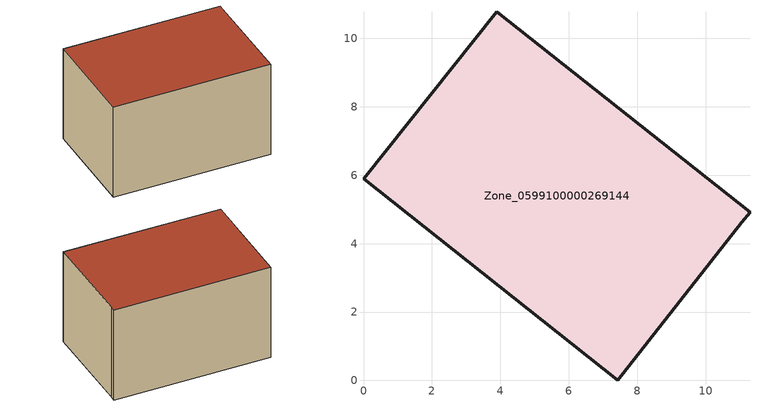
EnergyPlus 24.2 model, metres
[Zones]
Zone_0599100000269144
 floor ground (C_G): 3.89,10.79 11.3,4.91 11.07,4.62 7.43,0 0,5.9 z0.37
 wall outside (C_F): 7.43,0 11.07,4.62 11.3,4.91 3.89,10.79 0,5.9 7.43,0 z0.37:6.28
 roof outside (C_R): 11.3,4.91 3.89,10.79 0,5.9 7.43,0 11.07,4.62 z6.28
[BUILDING]
Pand.0599100000269144: North Axis=0; Terrain=City; Loads Convergence Tolerance Value=0.04; Temperature Convergence Tolerance Value=0.4; Solar Distribution=FullExterior; Maximum Number of Warmup Days=25; Minimum Number of Warmup Days=1
[Site:Location]
Rotterdam.The.Hague.AP_ZH_NLD Design_Conditions: Latitude=51.96; Longitude=4.45; Time Zone=1; Elevation=-4.5
[SITE:GROUNDTEMPERATURE:BUILDINGSURFACE]
18, 18, 18, 18, 18, 18, 18, 18, 18, 18, 18, 18
[MATERIAL] Thermal Absorptance=0.9; Solar Absorptance=0.7; Visible Absorptance=0.7
Name | Roughness | Thickness | Conductivity | Density | Specific Heat
G.TI.1946-1964 | MediumSmooth | 0.15 | 1 | 540 | 1210
F.TI.1946-1964 | Rough | 0.3 | 0.857143 | 1920 | 840
R.TI.1946-1964 | MediumRough | 0.2 | 0.277778 | 1500 | 1000
[CONSTRUCTION]
C_G: G.TI.1946-1964
C_F: F.TI.1946-1964
C_R: R.TI.1946-1964
[ZONE]
Zone_0599100000269144: Type=1; Multiplier=1; Ceiling Height=Autocalculate; Volume=Autocalculate; Floor Area=autocalculate; Part of Total Floor Area=Yes
[ZONEINFILTRATION:DESIGNFLOWRATE]
Infil_Zone_0599100000269144: Zone or ZoneList or Space or SpaceList=Zone_0599100000269144; Schedule=AlwaysOn; Design Flow Rate Calculation Method=Flow/Area; Flow Rate per Floor Area=0.003; Constant Term Coefficient=1; Temperature Term Coefficient=0; Velocity Term Coefficient=0; Velocity Squared Term Coefficient=0
[HVACTEMPLATE:ZONE:IDEALLOADSAIRSYSTEM]
Zone_0599100000269144: Maximum Heating Supply Air Temperature=50; Minimum Cooling Supply Air Temperature=13; Maximum Heating Supply Air Humidity Ratio=0.0156; Minimum Cooling Supply Air Humidity Ratio=0.0077; Heating Limit=NoLimit; Cooling Limit=NoLimit; Dehumidification Control Type=ConstantSensibleHeatRatio; Cooling Sensible Heat Ratio=0.7; Dehumidification Setpoint=60; Humidification Control Type=None; Humidification Setpoint=30; Outdoor Air Method=None; Outdoor Air Flow Rate per Person=0.00944; Outdoor Air Flow Rate per Zone Floor Area=0; Outdoor Air Flow Rate per Zone=0; Demand Controlled Ventilation Type=None; Outdoor Air Economizer Type=NoEconomizer; Heat Recovery Type=None; Sensible Heat Recovery Effectiveness=0.7; Latent Heat Recovery Effectiveness=0.65
[ZONECONTROL:THERMOSTAT]
ThermostatControl_Zone_0599100000269144: Zone or ZoneList=Zone_0599100000269144; Control Type Schedule=DualSetpointControlType; Control 1=Thermostat_Zone_0599100000269144; Temperature Difference Between Cutout And Setpoint=0
[THERMOSTATSETPOINT:DUALSETPOINT]
Thermostat_Zone_0599100000269144: Heating Setpoint Temperature Schedule=HeatingSetpoint_Zone_0599100000269144; Cooling Setpoint Temperature Schedule=CoolingSetpoint_Zone_0599100000269144
[SCHEDULE:COMPACT]
HeatingSetpoint_Zone_0599100000269144: Through: 12/31, For: AllDays, Until: 24:00, 21
CoolingSetpoint_Zone_0599100000269144: Through: 12/31, For: AllDays, Until: 24:00, 24
DualSetpointControlType: Through: 12/31, For: AllDays, Until: 24:00, 4
AlwaysOn: Through: 12/31, For: AllDays, Until: 24:00, 1
